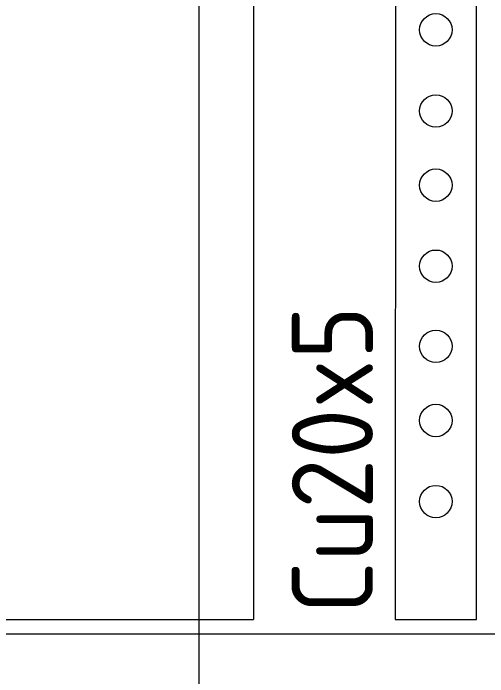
# Model space of a CAD drawing. Header units: millimetres. Extents: x 4962 to 7449, y 754 to 2938.
# Drawn here: x 5862.5 to 5979.6, y 1166 to 1329.7 of the extents above; entities that cross this region are included whole.
import ezdxf

# ---------------------------------------------------------------- set-up
doc = ezdxf.new("R2010")
doc.units = ezdxf.units.MM
for name, color, linetype in [('000-PI-ORMAR', 2, 'Continuous'), ('002-PI-Kabelska kanalica', 150, 'Continuous'), ('004-PI-DIN Šina', 3, 'Continuous')]:
    doc.layers.add(name, color=color, linetype=linetype)
doc.styles.add('PI0', font='isocpeur.ttf', dxfattribs={"width": 0.9})

msp = doc.modelspace()

# ---------------------------------------------------------------- linework, layer by layer
at = {"layer": '000-PI-ORMAR', "color": 18, "linetype": 'ByBlock', "lineweight": 0, "true_color": 0x000000}
msp.add_line((5908.27, 2758.89), (5908.27, 868.89), dxfattribs=at)
at = {"layer": '002-PI-Kabelska kanalica', "color": 0, "linetype": 'ByBlock', "lineweight": 0}
for p, q in [((5921.77, 2607.11), (5921.77, 1180.11)), ((5801.77, 1180.11), (5921.77, 1180.11)), ((5236.27, 1176.59), (7399.27, 1176.59))]:
    msp.add_line(p, q, dxfattribs=at)
at = {"layer": '004-PI-DIN Šina', "color": 0, "linetype": 'ByBlock', "lineweight": 0}
for p, q in [((5957.29, 2607.52), (5956.77, 1180.11)), ((5976.77, 1180.11), (5977.29, 2607.52)), ((5956.77, 1180.11), (5976.77, 1180.11))]:
    msp.add_line(p, q, dxfattribs=at)
at = {"layer": '004-PI-DIN Šina', "color": 0, "linetype": 'ByBlock', "lineweight": 0, "ltscale": 0.01}
for centre in [(5966.77, 1325.59), (5966.77, 1305.59), (5966.77, 1287.29), (5966.77, 1267.29), (5966.77, 1247.53), (5966.77, 1229.23), (5966.77, 1209.23), (5966.77, 1209.23)]:
    msp.add_circle(centre, 4, dxfattribs=at)

# ---------------------------------------------------------------- texts
at = {"color": 0, "style": 'PI0', "width": 0.9}
msp.add_text('Cu20x5', height=20, rotation=90, dxfattribs=at).set_placement((5951.24, 1181.54))

doc.saveas('drawing.dxf')
